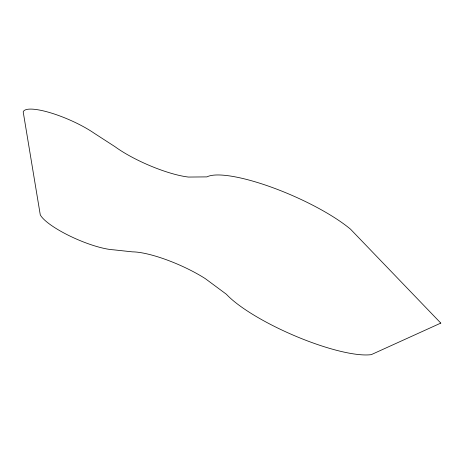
<?xml version="1.0" encoding="UTF-8"?>
<svg xmlns="http://www.w3.org/2000/svg" width="464" height="464" viewBox="0 0 464 464"><rect width="100%" height="100%" fill="white"/><g stroke="black" fill="none" stroke-linecap="round" stroke-linejoin="round"><path stroke-width="0.7" d="M440.8 323.095L371.322 354.624A87.012 21.048 23.5 0 1 296.983 336.736A87.012 21.048 23.5 0 1 226.391 294.257L205.32 278.649A54.445 13.172 23.5 0 0 132.402 251.859L113.57 249.823A45.269 10.95 23.5 0 1 70.969 236.553A45.269 10.95 23.5 0 1 40.269 214.82L23.2 111.894A45.269 10.95 23.5 0 1 50.443 112.793A45.269 10.95 23.5 0 1 94.244 133.261L114.962 146.665A54.445 13.172 23.5 0 0 188.477 177.062L206.927 176.888A87.012 21.048 23.5 0 1 272.235 187.473A87.012 21.048 23.5 0 1 350.529 229.193L440.8 323.095"/></g></svg>
